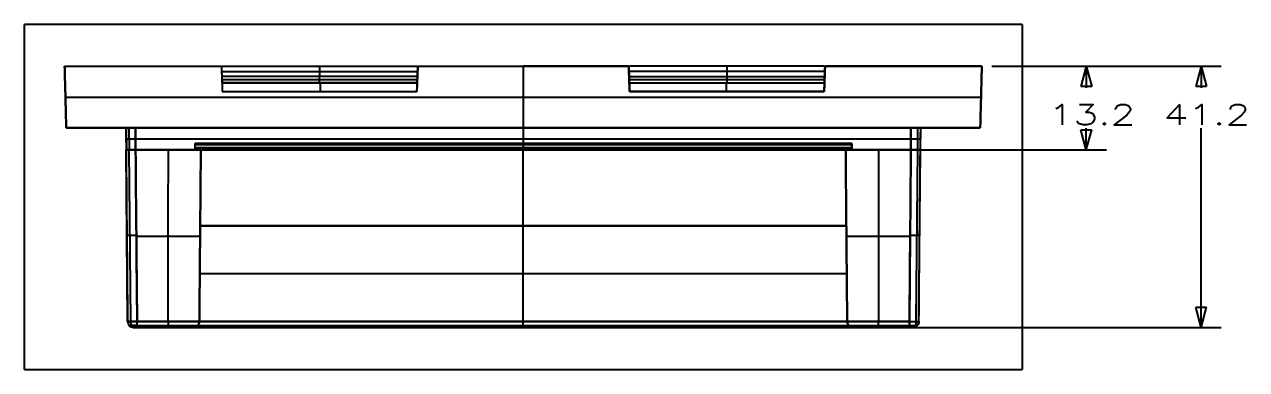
# Model space of a CAD drawing. Header units: inches. Extents: x 218 to 446, y 471 to 756.
# Drawn here: x 218.5 to 411.4, y 702 to 756.5 of the extents above; entities that cross this region are included whole.
import ezdxf

# ---------------------------------------------------------------- set-up
doc = ezdxf.new("R2010")
doc.units = ezdxf.units.IN
doc.layers.add('1', color=7, linetype='Continuous', true_color=0xffffff)
doc.styles.add('blockfont', font='simplex.shx')
doc.dimstyles.get("Standard").update_dxf_attribs({"dimtxt": 0.18, "dimasz": 0.18, "dimexe": 0.18, "dimexo": 0.0625, "dimgap": 0.09, "dimtad": 0, "dimtih": 1, "dimtoh": 1, "dimdec": 4, "dimzin": 0, "dimdsep": 46, "dimtxsty": 'Standard', "dimcen": 0.09, "dimadec": 0, "dimazin": 0, "dimtfac": 1, "dimtdec": 4, "dimtofl": 0, "dimtmove": 0, "dimatfit": 3, "dimfxl": 0, "dimtolj": 1, "dimtzin": 0, "dimarcsym": 0})

# ---------------------------------------------------------------- blocks, each defined once
blk = doc.blocks.new('_D2')
at = {"layer": '1', "color": 7}
for p, q in [((371.2, 749.89), (389.27, 749.89)), ((386.1, 749.89), (385.25, 746.72)), ((386.1, 749.89), (386.1, 746.47)), ((386.1, 749.89), (386.95, 746.72)), ((386.95, 746.72), (385.25, 746.72)), ((386.1, 736.69), (385.25, 739.87)), ((385.25, 739.87), (386.95, 739.87)), ((386.1, 736.69), (386.1, 740.12)), ((386.1, 736.69), (386.95, 739.87)), ((357.85, 736.69), (389.27, 736.69))]:
    blk.add_line(p, q, dxfattribs=at)
at = {"layer": '1', "color": 7, "insert": (380.13, 740.68), "char_height": 3.175, "attachment_point": 7, "line_spacing_factor": 0.903614, "style": 'blockfont'}
blk.add_mtext('\\W01.441;\\Fsimplex.shx;13.2', dxfattribs=at)
blk = doc.blocks.new('_D7')
at = {"layer": '1', "color": 7}
for p, q in [((371.2, 749.89), (407.4, 749.89)), ((404.23, 749.89), (403.38, 746.72)), ((404.23, 749.89), (404.23, 746.47)), ((404.23, 749.89), (405.08, 746.72)), ((405.08, 746.72), (403.38, 746.72)), ((404.23, 708.69), (404.23, 740.12)), ((404.23, 708.69), (403.38, 711.87)), ((403.38, 711.87), (405.08, 711.87)), ((404.23, 708.69), (405.08, 711.87)), ((357.36, 708.69), (407.4, 708.69))]:
    blk.add_line(p, q, dxfattribs=at)
at = {"layer": '1', "color": 7, "insert": (398.26, 740.68), "char_height": 3.175, "attachment_point": 7, "line_spacing_factor": 0.903614, "style": 'blockfont'}
blk.add_mtext('\\W01.441;\\Fsimplex.shx;41.2', dxfattribs=at)

msp = doc.modelspace()

# ---------------------------------------------------------------- linework, layer by layer
at = {"layer": '1', "color": 251}
for p, q in [((218.46, 702.03), (218.46, 756.5)), ((375.96, 756.5), (218.46, 756.5)), ((375.96, 756.5), (375.96, 702.03)), ((218.46, 702.03), (375.96, 702.03))]:
    msp.add_line(p, q, dxfattribs=at)
at = {"layer": '1', "color": 143}
for p, q in [((249.66, 749.89), (280.47, 749.89)), ((280.56, 749.89), (280.42, 745.89)), ((280.56, 749.89), (280.42, 745.89)), ((280.56, 749.89), (280.56, 749.89)), ((313.86, 749.89), (313.86, 749.89)), ((313.86, 749.89), (314, 745.89)), ((313.86, 749.89), (314, 745.89)), ((344.77, 749.89), (313.96, 749.89)), ((280.51, 748.29), (249.62, 748.29)), ((249.64, 747.79), (280.49, 747.79)), ((280.47, 747.29), (249.65, 747.29)), ((280.47, 747.29), (249.65, 747.29)), ((265.06, 747.29), (265.06, 748.29)), ((265.16, 747.29), (265.16, 745.89)), ((280.49, 747.89), (280.49, 747.89)), ((313.92, 748.29), (344.81, 748.29)), ((313.93, 747.89), (313.93, 747.89)), ((313.94, 747.79), (344.79, 747.79)), ((313.95, 747.29), (344.77, 747.29)), ((313.95, 747.29), (344.77, 747.29)), ((329.26, 747.29), (329.26, 745.89)), ((329.36, 748.29), (329.36, 747.29)), ((280.42, 745.89), (280.42, 745.89)), ((314, 745.89), (314, 745.89)), ((234.51, 740.19), (234.57, 736.69)), ((359.91, 740.19), (359.85, 736.69))]:
    msp.add_line(p, q, dxfattribs=at)
at = {"layer": '1', "color": 161}
for p, q in [((349.06, 737.49), (245.36, 737.49)), ((245.36, 737.09), (349.06, 737.09)), ((297.21, 737.49), (297.21, 736.69)), ((234.75, 709.64), (234.51, 736.69)), ((234.75, 709.64), (234.51, 736.62)), ((234.95, 736.69), (235.18, 709.63)), ((236.01, 736.69), (236.25, 709.64)), ((348.02, 736.69), (246.41, 736.69)), ((358.41, 736.69), (358.18, 709.64)), ((359.24, 709.63), (359.48, 736.69)), ((359.67, 709.64), (359.91, 736.69)), ((359.67, 709.64), (359.91, 736.62)), ((246.21, 724.69), (348.22, 724.69)), ((236.8, 708.69), (235.7, 708.69)), ((236.25, 709.64), (246.08, 709.64)), ((236.25, 708.97), (245.79, 708.97)), ((245.13, 708.69), (236.25, 708.69)), ((241.16, 709.64), (241.16, 708.69)), ((348.35, 709.64), (358.18, 709.64)), ((348.64, 708.97), (358.18, 708.97)), ((358.18, 708.69), (349.27, 708.69)), ((353.23, 709.64), (353.23, 708.69)), ((357.62, 708.69), (358.73, 708.69))]:
    msp.add_line(p, q, dxfattribs=at)
for points in [[(234.64, 723.25, 0), (234.64, 723.25, 0), (234.64, 723.25, 0), (234.64, 723.25, 0), (234.65, 723.25, 0), (234.66, 723.25, 0), (234.66, 723.25, 0), (234.67, 723.25, 0), (234.68, 723.25, 0), (234.7, 723.25, 0), (234.71, 723.24, 0), (234.73, 723.24, 0), (234.74, 723.24, 0), (234.76, 723.24, 0), (234.78, 723.24, 0), (234.8, 723.24, 0), (234.82, 723.24, 0), (234.85, 723.24, 0), (234.87, 723.24, 0), (234.9, 723.24, 0), (234.92, 723.24, 0), (234.95, 723.24, 0), (234.98, 723.24, 0), (235.01, 723.24, 0), (235.04, 723.24, 0), (235.08, 723.24, 0), (235.11, 723.24, 0), (235.15, 723.24, 0), (235.18, 723.24, 0), (235.22, 723.24, 0), (235.26, 723.24, 0), (235.29, 723.24, 0), (235.33, 723.24, 0), (235.37, 723.24, 0), (235.41, 723.24, 0), (235.46, 723.24, 0), (235.5, 723.24, 0), (235.54, 723.24, 0), (235.58, 723.24, 0), (235.63, 723.24, 0), (235.67, 723.24, 0), (235.72, 723.25, 0), (235.76, 723.25, 0), (235.81, 723.25, 0), (235.85, 723.25, 0), (235.9, 723.25, 0), (235.95, 723.25, 0), (235.99, 723.25, 0), (236.04, 723.25, 0), (236.09, 723.25, 0), (236.14, 723.25, 0)], [(358.29, 723.25, 0), (358.34, 723.25, 0), (358.38, 723.25, 0), (358.43, 723.25, 0), (358.48, 723.25, 0), (358.52, 723.25, 0), (358.57, 723.25, 0), (358.62, 723.25, 0), (358.66, 723.25, 0), (358.71, 723.24, 0), (358.75, 723.24, 0), (358.8, 723.24, 0), (358.84, 723.24, 0), (358.88, 723.24, 0), (358.93, 723.24, 0), (358.97, 723.24, 0), (359.01, 723.24, 0), (359.05, 723.24, 0), (359.09, 723.24, 0), (359.13, 723.24, 0), (359.17, 723.24, 0), (359.21, 723.24, 0), (359.24, 723.24, 0), (359.28, 723.24, 0), (359.31, 723.24, 0), (359.35, 723.24, 0), (359.38, 723.24, 0), (359.41, 723.24, 0), (359.44, 723.24, 0), (359.47, 723.24, 0), (359.5, 723.24, 0), (359.53, 723.24, 0), (359.55, 723.24, 0), (359.58, 723.24, 0), (359.6, 723.24, 0), (359.62, 723.24, 0), (359.64, 723.24, 0), (359.66, 723.24, 0), (359.68, 723.24, 0), (359.7, 723.24, 0), (359.71, 723.24, 0), (359.73, 723.24, 0), (359.74, 723.25, 0), (359.75, 723.25, 0), (359.76, 723.25, 0), (359.77, 723.25, 0), (359.77, 723.25, 0), (359.78, 723.25, 0), (359.78, 723.25, 0), (359.79, 723.25, 0), (359.79, 723.25, 0)], [(234.76, 709.64, 0), (234.76, 709.64, 0), (234.76, 709.63, 0), (234.76, 709.63, 0), (234.77, 709.63, 0), (234.78, 709.63, 0), (234.78, 709.63, 0), (234.79, 709.63, 0), (234.8, 709.63, 0), (234.82, 709.63, 0), (234.83, 709.63, 0), (234.85, 709.63, 0), (234.86, 709.63, 0), (234.88, 709.63, 0), (234.9, 709.63, 0), (234.92, 709.63, 0), (234.94, 709.63, 0), (234.97, 709.63, 0), (234.99, 709.63, 0), (235.02, 709.63, 0), (235.04, 709.63, 0), (235.07, 709.63, 0), (235.1, 709.63, 0), (235.13, 709.63, 0), (235.16, 709.63, 0), (235.2, 709.63, 0), (235.23, 709.63, 0), (235.26, 709.63, 0), (235.3, 709.63, 0), (235.34, 709.63, 0), (235.37, 709.63, 0), (235.41, 709.63, 0), (235.45, 709.63, 0), (235.49, 709.63, 0), (235.53, 709.63, 0), (235.57, 709.63, 0), (235.62, 709.63, 0), (235.66, 709.63, 0), (235.7, 709.63, 0), (235.75, 709.63, 0), (235.79, 709.63, 0), (235.84, 709.63, 0), (235.88, 709.63, 0), (235.93, 709.63, 0), (235.97, 709.63, 0), (236.02, 709.63, 0), (236.07, 709.63, 0), (236.11, 709.63, 0), (236.16, 709.63, 0), (236.21, 709.64, 0), (236.25, 709.64, 0)], [(358.17, 709.64, 0), (358.22, 709.63, 0), (358.26, 709.63, 0), (358.31, 709.63, 0), (358.36, 709.63, 0), (358.4, 709.63, 0), (358.45, 709.63, 0), (358.5, 709.63, 0), (358.54, 709.63, 0), (358.59, 709.63, 0), (358.63, 709.63, 0), (358.68, 709.63, 0), (358.72, 709.63, 0), (358.76, 709.63, 0), (358.81, 709.63, 0), (358.85, 709.63, 0), (358.89, 709.63, 0), (358.93, 709.63, 0), (358.97, 709.63, 0), (359.01, 709.63, 0), (359.05, 709.63, 0), (359.09, 709.63, 0), (359.12, 709.63, 0), (359.16, 709.63, 0), (359.19, 709.63, 0), (359.23, 709.63, 0), (359.26, 709.63, 0), (359.29, 709.63, 0), (359.32, 709.63, 0), (359.35, 709.63, 0), (359.38, 709.63, 0), (359.41, 709.63, 0), (359.43, 709.63, 0), (359.46, 709.63, 0), (359.48, 709.63, 0), (359.5, 709.63, 0), (359.52, 709.63, 0), (359.54, 709.63, 0), (359.56, 709.63, 0), (359.58, 709.63, 0), (359.59, 709.63, 0), (359.61, 709.63, 0), (359.62, 709.63, 0), (359.63, 709.63, 0), (359.64, 709.63, 0), (359.65, 709.63, 0), (359.66, 709.63, 0), (359.66, 709.63, 0), (359.66, 709.63, 0), (359.67, 709.63, 0), (359.67, 709.64, 0)]]:
    msp.add_polyline3d(points, dxfattribs=at)
at = {"layer": '1', "color": 143}
for points, degree in [([(224.91, 745.89), (224.81, 749.89)], 1), ([(224.81, 749.89), (224.85, 748.56), (224.88, 747.23), (224.91, 745.89)], 3), ([(224.91, 745.89), (224.88, 747.23), (224.85, 748.56), (224.81, 749.89)], 3), ([(224.81, 749.89), (225.06, 740.19)], 1), ([(224.81, 749.89), (233.06, 749.89), (241.31, 749.89), (249.56, 749.89)], 3), ([(225.06, 740.19), (224.81, 749.89)], 1), ([(224.91, 745.89), (224.81, 749.89)], 1), ([(224.81, 749.89), (249.56, 749.89)], 1), ([(249.56, 749.89), (249.7, 745.89)], 1), ([(249.56, 749.89), (249.61, 748.56), (249.66, 747.23), (249.7, 745.89)], 3), ([(249.59, 749.09), (265.06, 749.09), (280.53, 749.09)], 2), ([(249.75, 749.89), (259.96, 749.89), (270.16, 749.89), (280.37, 749.89)], 3), ([(265.06, 749.89), (265.06, 749.09), (265.06, 748.29)], 2), ([(280.42, 745.89), (280.56, 749.89)], 1), ([(280.42, 745.89), (280.47, 747.23), (280.52, 748.56), (280.56, 749.89)], 3), ([(280.42, 745.89), (280.56, 749.89)], 1), ([(280.56, 749.89), (297.21, 749.89)], 1), ([(280.56, 749.89), (291.66, 749.89), (302.76, 749.89), (313.86, 749.89)], 3), ([(297.21, 749.89), (297.21, 745.04), (297.21, 740.19)], 2), ([(313.86, 749.89), (297.21, 749.89)], 1), ([(314, 745.89), (313.86, 749.89)], 1), ([(313.86, 749.89), (313.91, 748.56), (313.96, 747.23), (314, 745.89)], 3), ([(314, 745.89), (313.86, 749.89)], 1), ([(344.83, 749.09), (329.36, 749.09), (313.89, 749.09)], 2), ([(344.67, 749.89), (334.43, 749.89), (324.2, 749.89), (313.96, 749.89)], 3), ([(329.36, 749.89), (329.36, 749.09), (329.36, 748.29)], 2), ([(344.72, 745.89), (344.77, 747.23), (344.82, 748.56), (344.86, 749.89)], 3), ([(344.86, 749.89), (344.72, 745.89)], 1), ([(344.86, 749.89), (353.11, 749.89), (361.36, 749.89), (369.61, 749.89)], 3), ([(369.61, 749.89), (344.86, 749.89)], 1), ([(344.86, 749.89), (344.86, 749.89)], 1), ([(369.61, 749.89), (369.36, 740.19)], 1), ([(369.36, 740.19), (369.61, 749.89)], 1), ([(369.51, 745.89), (369.61, 749.89)], 1), ([(280.51, 748.29), (270.21, 748.29), (259.91, 748.29), (249.62, 748.29)], 3), ([(249.65, 747.29), (280.47, 747.29)], 1), ([(313.92, 748.29), (324.21, 748.29), (334.51, 748.29), (344.81, 748.29)], 3), ([(313.95, 747.29), (344.77, 747.29)], 1), ([(224.94, 745.04), (224.94, 745.04), (224.94, 745.04)], 2), ([(224.94, 745.04), (297.21, 745.04), (369.49, 745.04)], 2), ([(249.7, 745.89), (280.42, 745.89)], 1), ([(249.7, 745.89), (249.74, 745.89), (249.77, 745.89), (249.8, 745.89)], 3), ([(249.8, 745.89), (260.01, 745.89), (270.22, 745.89), (280.42, 745.89)], 3), ([(344.72, 745.89), (314, 745.89)], 1), ([(314, 745.89), (314.01, 745.89), (314.01, 745.89), (314.02, 745.89)], 3), ([(314.02, 745.89), (324.25, 745.89), (334.49, 745.89), (344.72, 745.89)], 3), ([(225.06, 740.19), (225.06, 740.19), (225.06, 740.19), (225.06, 740.19)], 3), ([(369.36, 740.19), (321.26, 740.19), (273.16, 740.19), (225.06, 740.19)], 3), ([(225.06, 740.19), (236, 740.19)], 1), ([(234.57, 736.69), (234.51, 740.19)], 1), ([(234.51, 740.19), (234.51, 740.19), (234.84, 740.19), (235.62, 740.19), (236.01, 740.19)], 3), ([(234.95, 740.19), (234.97, 738.44), (234.99, 736.69)], 2), ([(236.01, 740.19), (276.81, 740.19), (317.61, 740.19), (358.41, 740.19)], 3), ([(236.01, 736.69), (236.01, 740.19)], 1), ([(236.01, 740.19), (236.01, 736.69)], 1), ([(297.21, 740.19), (297.21, 738.94), (297.21, 737.69)], 2), ([(358.41, 740.19), (358.41, 736.69)], 1), ([(358.41, 736.69), (358.41, 740.19)], 1), ([(358.41, 740.19), (358.8, 740.19), (359.59, 740.19), (359.92, 740.19), (359.91, 740.19)], 3), ([(358.57, 739.49), (358.41, 739.49)], 1), ([(358.42, 740.19), (369.36, 740.19)], 1), ([(359.47, 740.19), (359.45, 738.44), (359.43, 736.69)], 2), ([(359.91, 740.19), (359.85, 736.69)], 1), ([(236.01, 738.44), (297.21, 738.44), (358.41, 738.44)], 2), ([(349.06, 737.69), (314.5, 737.69), (279.93, 737.69), (245.36, 737.69)], 3), ([(245.36, 737.69), (245.36, 736.69)], 1), ([(349.06, 736.69), (349.06, 737.69)], 1), ([(236.01, 736.69), (235.64, 736.69), (234.88, 736.69), (234.57, 736.69), (234.58, 736.69)], 3), ([(245.36, 736.69), (242.25, 736.69), (239.13, 736.69), (236.01, 736.69)], 3), ([(236.01, 736.69), (245.36, 736.69)], 1), ([(358.41, 736.69), (355.3, 736.69), (352.18, 736.69), (349.06, 736.69)], 3), ([(349.06, 736.69), (358.41, 736.69)], 1), ([(359.85, 736.69), (359.86, 736.69), (359.54, 736.69), (358.79, 736.69), (358.41, 736.69)], 3)]:
    msp.add_open_spline(points, degree=degree, dxfattribs=at)
for points, knots in [([(234.54, 738.44), (234.55, 738.44), (234.64, 738.44), (235.13, 738.44), (235.63, 738.44), (236.01, 738.44)], [0, 0, 0, 0, 0.281643, 0.56265, 1, 1, 1, 1]), ([(358.41, 738.44), (358.64, 738.44), (359.05, 738.44), (359.69, 738.44), (359.86, 738.44), (359.88, 738.44)], [0, 0, 0, 0, 0.281643, 0.56265, 1, 1, 1, 1]), ([(234.57, 736.69), (234.59, 736.69), (234.63, 736.69), (234.97, 736.69), (235.44, 736.69), (235.82, 736.69), (236.01, 736.69)], [0, 0, 0, 0, 0.250027, 0.499998, 0.749944, 1, 1, 1, 1]), ([(358.41, 736.69), (358.6, 736.69), (358.98, 736.69), (359.45, 736.69), (359.79, 736.69), (359.83, 736.69), (359.85, 736.69)], [0, 0, 0, 0, 0.250027, 0.499998, 0.749944, 1, 1, 1, 1])]:
    msp.add_open_spline(points, degree=3, knots=knots, dxfattribs=at)
at = {"layer": '1', "color": 161}
for points, degree in [([(349.06, 737.69), (245.36, 737.69)], 1), ([(245.36, 737.69), (245.36, 736.69)], 1), ([(349.06, 737.49), (245.36, 737.49)], 1), ([(349.06, 737.69), (349.06, 736.69)], 1), ([(234.51, 736.69), (234.59, 727.67), (234.67, 718.65), (234.75, 709.64)], 3), ([(236.01, 736.69), (239.45, 736.69), (242.88, 736.69), (246.31, 736.69)], 3), ([(236.25, 709.64), (236.17, 718.65), (236.09, 727.67), (236.01, 736.69)], 3), ([(246.31, 736.69), (236.01, 736.69)], 1), ([(236.01, 736.6), (236.09, 727.61), (236.17, 718.62), (236.25, 709.64)], 3), ([(241.13, 736.69), (241.12, 723.16), (241.1, 709.64)], 2), ([(246.08, 709.64), (246.31, 736.69)], 1), ([(246.31, 736.69), (246.08, 709.64)], 1), ([(246.41, 736.69), (348.02, 736.69)], 1), ([(348.02, 736.69), (246.41, 736.69)], 1), ([(297.21, 724.69), (297.21, 730.69), (297.21, 736.69)], 2), ([(348.11, 736.69), (351.55, 736.69), (354.98, 736.69), (358.41, 736.69)], 3), ([(348.35, 709.64), (348.11, 736.69)], 1), ([(348.11, 736.69), (348.35, 709.64)], 1), ([(358.41, 736.69), (348.11, 736.69)], 1), ([(353.29, 736.69), (353.31, 723.16), (353.32, 709.64)], 2), ([(358.41, 736.69), (358.33, 727.67), (358.25, 718.65), (358.18, 709.64)], 3), ([(358.18, 709.64), (358.25, 718.62), (358.33, 727.61), (358.41, 736.6)], 3), ([(359.68, 709.64), (359.75, 718.65), (359.83, 727.67), (359.91, 736.69)], 3), ([(348.22, 724.69), (246.21, 724.69)], 1), ([(297.21, 709.64), (297.21, 717.16), (297.21, 724.69)], 2), ([(236.04, 723.08), (241.12, 723.08), (246.19, 723.08)], 2), ([(348.23, 723.08), (353.31, 723.08), (358.38, 723.08)], 2), ([(348.28, 717.16), (297.21, 717.16), (246.14, 717.16)], 2), ([(235.19, 709.63), (235.27, 708.75), (235.87, 708.69)], 2), ([(246.08, 709.64), (242.8, 709.64), (239.52, 709.64), (236.25, 709.64)], 3), ([(236.25, 708.69), (236.25, 708.7), (236.25, 709.14), (236.25, 709.64)], 3), ([(236.25, 708.69), (239.21, 708.69), (242.17, 708.69), (245.13, 708.69)], 3), ([(245.13, 708.69), (279.79, 708.69), (314.45, 708.69), (349.12, 708.69)], 3), ([(245.13, 708.69), (349.3, 708.69)], 1), ([(348.69, 708.92), (297.21, 708.92), (245.74, 708.92)], 2), ([(348.35, 709.64), (246.08, 709.64)], 1), ([(246.08, 709.64), (348.35, 709.64)], 1), ([(358.18, 709.64), (354.9, 709.64), (351.62, 709.64), (348.35, 709.64)], 3), ([(348.36, 709.52), (348.35, 709.56), (348.35, 709.6), (348.35, 709.64)], 3), ([(349.27, 708.69), (352.24, 708.69), (355.21, 708.69), (358.18, 708.69)], 3), ([(349.3, 708.69), (349.3, 708.69), (349.3, 708.69), (349.3, 708.69)], 3), ([(358.18, 709.64), (358.18, 709.14), (358.18, 708.69), (358.18, 708.7)], 3), ([(359.24, 709.63), (359.16, 708.75), (358.56, 708.69)], 2)]:
    msp.add_open_spline(points, degree=degree, dxfattribs=at)
for points, knots in [([(236.01, 736.69), (235.81, 736.69), (235.42, 736.69), (234.93, 736.69), (234.57, 736.69), (234.53, 736.69), (234.51, 736.69)], [0, 0, 0, 0, 0.250581, 0.500076, 0.75047, 1, 1, 1, 1]), ([(234.51, 736.69), (234.53, 736.69), (234.57, 736.69), (234.58, 736.69), (234.59, 736.69), (234.61, 736.69), (234.62, 736.69), (234.64, 736.69), (234.65, 736.69), (234.67, 736.69), (234.69, 736.69), (234.71, 736.69), (234.73, 736.69), (234.75, 736.69), (234.77, 736.69), (234.8, 736.69), (234.82, 736.69), (234.84, 736.69), (234.87, 736.69), (234.9, 736.69), (234.92, 736.69), (234.95, 736.69), (234.98, 736.69), (235.01, 736.69), (235.04, 736.69), (235.07, 736.69), (235.11, 736.69), (235.14, 736.69), (235.17, 736.69), (235.21, 736.69), (235.24, 736.69), (235.27, 736.69), (235.31, 736.69), (235.35, 736.69), (235.38, 736.69), (235.42, 736.69), (235.46, 736.69), (235.5, 736.69), (235.53, 736.69), (235.57, 736.69), (235.61, 736.69), (235.65, 736.69), (235.69, 736.69), (235.73, 736.69), (235.77, 736.69), (235.81, 736.69), (235.85, 736.69), (235.89, 736.69), (235.93, 736.69), (235.97, 736.69), (236, 736.69), (236.01, 736.69)], [0, 0, 0, 0, 0.12067, 0.189626, 0.206865, 0.224104, 0.241344, 0.258583, 0.275823, 0.293063, 0.310303, 0.327543, 0.344783, 0.362023, 0.379263, 0.396503, 0.413744, 0.430985, 0.448225, 0.465466, 0.482707, 0.499948, 0.517189, 0.534431, 0.551672, 0.568914, 0.586156, 0.603397, 0.620639, 0.637882, 0.655124, 0.672366, 0.689609, 0.706851, 0.724094, 0.741337, 0.75858, 0.775824, 0.793067, 0.810311, 0.827554, 0.844798, 0.862042, 0.879286, 0.896531, 0.913775, 0.93102, 0.948265, 0.96551, 0.982755, 1, 1, 1, 1]), ([(359.91, 736.69), (359.89, 736.69), (359.85, 736.69), (359.49, 736.69), (359.01, 736.69), (358.61, 736.69), (358.41, 736.69)], [0, 0, 0, 0, 0.249501, 0.499918, 0.749386, 1, 1, 1, 1]), ([(359.91, 736.69), (359.89, 736.69), (359.86, 736.69), (359.84, 736.69), (359.83, 736.69), (359.82, 736.69), (359.8, 736.69), (359.79, 736.69), (359.77, 736.69), (359.75, 736.69), (359.74, 736.69), (359.72, 736.69), (359.7, 736.69), (359.67, 736.69), (359.65, 736.69), (359.63, 736.69), (359.6, 736.69), (359.58, 736.69), (359.55, 736.69), (359.53, 736.69), (359.5, 736.69), (359.47, 736.69), (359.44, 736.69), (359.41, 736.69), (359.38, 736.69), (359.35, 736.69), (359.32, 736.69), (359.29, 736.69), (359.25, 736.69), (359.22, 736.69), (359.18, 736.69), (359.15, 736.69), (359.11, 736.69), (359.08, 736.69), (359.04, 736.69), (359, 736.69), (358.97, 736.69), (358.93, 736.69), (358.89, 736.69), (358.85, 736.69), (358.81, 736.69), (358.77, 736.69), (358.73, 736.69), (358.69, 736.69), (358.65, 736.69), (358.61, 736.69), (358.57, 736.69), (358.53, 736.69), (358.49, 736.69), (358.45, 736.69), (358.43, 736.69), (358.41, 736.69)], [0, 0, 0, 0, 0.120799, 0.189813, 0.207065, 0.224316, 0.241567, 0.258817, 0.276066, 0.293315, 0.310563, 0.327811, 0.345058, 0.362304, 0.37955, 0.396795, 0.414039, 0.431283, 0.448526, 0.465769, 0.483011, 0.500253, 0.517493, 0.534734, 0.551973, 0.569212, 0.586451, 0.603689, 0.620926, 0.638163, 0.655399, 0.672634, 0.689869, 0.707104, 0.724337, 0.741571, 0.758803, 0.776035, 0.793267, 0.810498, 0.827728, 0.844958, 0.862187, 0.879415, 0.896644, 0.913871, 0.931098, 0.948324, 0.96555, 0.982775, 1, 1, 1, 1]), ([(234.75, 709.64), (234.75, 709.4), (234.85, 709.16), (235.15, 708.84), (235.39, 708.72), (235.64, 708.69), (235.7, 708.69)], [0, 0, 0, 0, 0.470588, 0.5, 0.882353, 1, 1, 1, 1]), ([(236.25, 709.64), (236.16, 709.63), (236.03, 709.63), (235.79, 709.63), (235.57, 709.63), (235.34, 709.63), (235.1, 709.63), (234.94, 709.63), (234.85, 709.63), (234.81, 709.63), (234.77, 709.63), (234.75, 709.63), (234.75, 709.63), (234.75, 709.64)], [0, 0, 0, 0, 0.114198, 0.16421, 0.315874, 0.416222, 0.514272, 0.71513, 0.765764, 0.816093, 0.865908, 0.960281, 1, 1, 1, 1]), ([(234.75, 709.64), (234.75, 709.51), (234.77, 709.39), (234.87, 709.16), (234.94, 709.06), (235.12, 708.88), (235.22, 708.81), (235.45, 708.72), (235.57, 708.69), (235.7, 708.69)], [0, 0, 0, 0, 0.25, 0.25, 0.5, 0.5, 0.75, 0.75, 1, 1, 1, 1]), ([(236.25, 708.97), (236.06, 708.97), (235.72, 708.96), (235.19, 708.96), (235.05, 708.97), (235.03, 708.97)], [0, 0, 0, 0, 0.281246, 0.563559, 1, 1, 1, 1]), ([(235.7, 708.69), (235.71, 708.69), (235.72, 708.69), (235.85, 708.69), (236.03, 708.69), (236.17, 708.69), (236.25, 708.69)], [0, 0, 0, 0, 0.248396, 0.499972, 0.745928, 1, 1, 1, 1]), ([(236.25, 708.69), (236.25, 708.7), (236.25, 708.72), (236.25, 708.84), (236.25, 709.16), (236.25, 709.4), (236.25, 709.64)], [0, 0, 0, 0, 0.117647, 0.5, 0.529412, 1, 1, 1, 1]), ([(245.13, 708.69), (245.13, 708.69), (245.14, 708.69), (245.14, 708.69), (245.15, 708.69), (245.18, 708.69), (245.22, 708.7), (245.26, 708.7), (245.34, 708.72), (245.48, 708.75), (245.64, 708.84), (245.79, 708.96), (245.92, 709.11), (246, 709.25), (246.04, 709.37), (246.06, 709.45), (246.07, 709.51), (246.07, 709.55), (246.07, 709.59), (246.08, 709.62), (246.08, 709.64)], [0, 0, 0, 0, 0.00537, 0.009415, 0.018865, 0.037845, 0.076291, 0.105584, 0.135176, 0.275808, 0.417045, 0.553644, 0.68132, 0.797822, 0.851545, 0.903489, 0.928168, 0.952748, 0.976661, 1, 1, 1, 1]), ([(246.07, 709.52), (246.07, 709.52), (246.07, 709.5), (246.06, 709.48), (246.05, 709.44), (246.04, 709.4), (246.03, 709.35), (246, 709.28), (245.95, 709.17), (245.87, 709.04), (245.75, 708.92), (245.6, 708.82), (245.45, 708.74), (245.32, 708.71), (245.24, 708.7), (245.21, 708.7), (245.18, 708.7), (245.16, 708.69), (245.15, 708.69), (245.13, 708.69), (245.13, 708.69)], [0, 0, 0, 0, 0.012335, 0.02419, 0.048936, 0.074234, 0.100075, 0.153529, 0.209486, 0.328887, 0.457601, 0.593034, 0.731344, 0.86827, 0.901847, 0.935017, 0.951413, 0.967693, 0.983821, 1, 1, 1, 1]), ([(246.08, 709.64), (246.08, 709.63), (246.08, 709.62), (246.08, 709.6), (246.07, 709.58), (246.07, 709.56), (246.07, 709.54), (246.07, 709.53), (246.07, 709.52)], [0, 0, 0, 0, 0.158452, 0.322768, 0.493072, 0.744632, 0.875819, 1, 1, 1, 1]), ([(297.21, 708.7), (297.21, 708.69), (297.21, 708.73), (297.21, 709.03), (297.21, 709.36), (297.21, 709.64)], [0, 0, 0, 0, 0.245651, 0.512881, 1, 1, 1, 1]), ([(348.35, 709.64), (348.35, 709.63), (348.35, 709.61), (348.35, 709.58), (348.35, 709.55), (348.36, 709.51), (348.37, 709.45), (348.39, 709.37), (348.43, 709.25), (348.5, 709.11), (348.63, 708.96), (348.75, 708.86), (348.86, 708.8), (348.98, 708.75), (349.08, 708.72), (349.17, 708.7), (349.21, 708.7), (349.25, 708.69), (349.28, 708.69), (349.29, 708.69), (349.3, 708.69)], [0, 0, 0, 0, 0.015517, 0.031259, 0.047243, 0.071749, 0.096491, 0.148377, 0.202124, 0.318586, 0.446215, 0.582767, 0.653163, 0.724073, 0.864675, 0.899171, 0.933207, 0.96675, 0.983039, 1, 1, 1, 1]), ([(349.27, 708.69), (349.27, 708.69), (349.26, 708.69), (349.24, 708.69), (349.22, 708.7), (349.2, 708.7), (349.18, 708.7), (349.17, 708.7), (349.15, 708.7), (349.14, 708.71), (349.12, 708.71), (349.1, 708.71), (349.08, 708.72), (349.05, 708.73), (349.02, 708.73), (348.97, 708.75), (348.9, 708.78), (348.8, 708.83), (348.68, 708.92), (348.56, 709.04), (348.47, 709.17), (348.42, 709.28), (348.4, 709.34), (348.38, 709.4), (348.37, 709.44), (348.36, 709.48), (348.36, 709.51), (348.36, 709.52)], [0, 0, 0, 0, 0.013677, 0.0273, 0.056784, 0.072543, 0.089011, 0.105981, 0.114576, 0.1232, 0.142873, 0.157574, 0.174723, 0.191926, 0.226593, 0.261464, 0.331336, 0.401044, 0.537689, 0.667628, 0.788237, 0.844656, 0.898809, 0.924645, 0.950484, 0.976008, 1, 1, 1, 1]), ([(358.17, 708.69), (358.18, 708.7), (358.18, 708.72), (358.18, 708.84), (358.18, 709.16), (358.18, 709.4), (358.18, 709.64)], [0, 0, 0, 0, 0.117647, 0.5, 0.529412, 1, 1, 1, 1]), ([(358.18, 709.64), (358.27, 709.63), (358.4, 709.63), (358.64, 709.63), (358.86, 709.63), (359.09, 709.63), (359.33, 709.63), (359.48, 709.63), (359.58, 709.63), (359.61, 709.63), (359.65, 709.63), (359.67, 709.63), (359.67, 709.63), (359.68, 709.64)], [0, 0, 0, 0, 0.114815, 0.164833, 0.316501, 0.416839, 0.514889, 0.715767, 0.766399, 0.816723, 0.86653, 0.962981, 1, 1, 1, 1]), ([(358.18, 708.97), (358.36, 708.97), (358.7, 708.96), (359.23, 708.96), (359.37, 708.97), (359.39, 708.97)], [0, 0, 0, 0, 0.281248, 0.563562, 1, 1, 1, 1]), ([(358.18, 708.69), (358.25, 708.69), (358.39, 708.69), (358.57, 708.69), (358.7, 708.69), (358.72, 708.69), (358.73, 708.69)], [0, 0, 0, 0, 0.254039, 0.500017, 0.751513, 1, 1, 1, 1]), ([(359.68, 709.64), (359.67, 709.4), (359.58, 709.16), (359.27, 708.84), (359.03, 708.72), (358.78, 708.69), (358.73, 708.69)], [0, 0, 0, 0, 0.470588, 0.5, 0.882353, 1, 1, 1, 1]), ([(358.73, 708.69), (358.85, 708.69), (358.97, 708.72), (359.2, 708.81), (359.31, 708.88), (359.48, 709.06), (359.55, 709.16), (359.65, 709.39), (359.67, 709.51), (359.68, 709.64)], [0, 0, 0, 0, 0.25, 0.25, 0.5, 0.5, 0.75, 0.75, 1, 1, 1, 1])]:
    msp.add_open_spline(points, degree=3, knots=knots, dxfattribs=at)

# ---------------------------------------------------------------- dimensions: what is measured, and where the dimension line sits
at = {"layer": '1', "color": 7}
for base, p1, picture, middle in [((397.47, 741.71), (357.36, 708.69), '_D7', (397.47, 741.71)), ((379.34, 741.71), (357.85, 736.69), '_D2', (379.34, 741.71))]:
    dim = msp.add_linear_dim(base=base, p1=p1, p2=(371.2, 749.89), angle=90, text=' <> ', dimstyle='Standard', override={"dimtxt": 3.175, "dimasz": 3.175, "dimexe": 3.175, "dimexo": 1.5875, "dimgap": 1.5875, "dimdec": 1, "dimblk1": 'CLOSEDBLANK', "dimclrd": 7, "dimclre": 7, "dimclrt": 7, "dimtm": -0.005, "dimtdec": 3}, dxfattribs=at)
    dim.commit()
    dim.dimension.update_dxf_attribs({"geometry": picture, "text_midpoint": middle})

doc.saveas('drawing.dxf')
